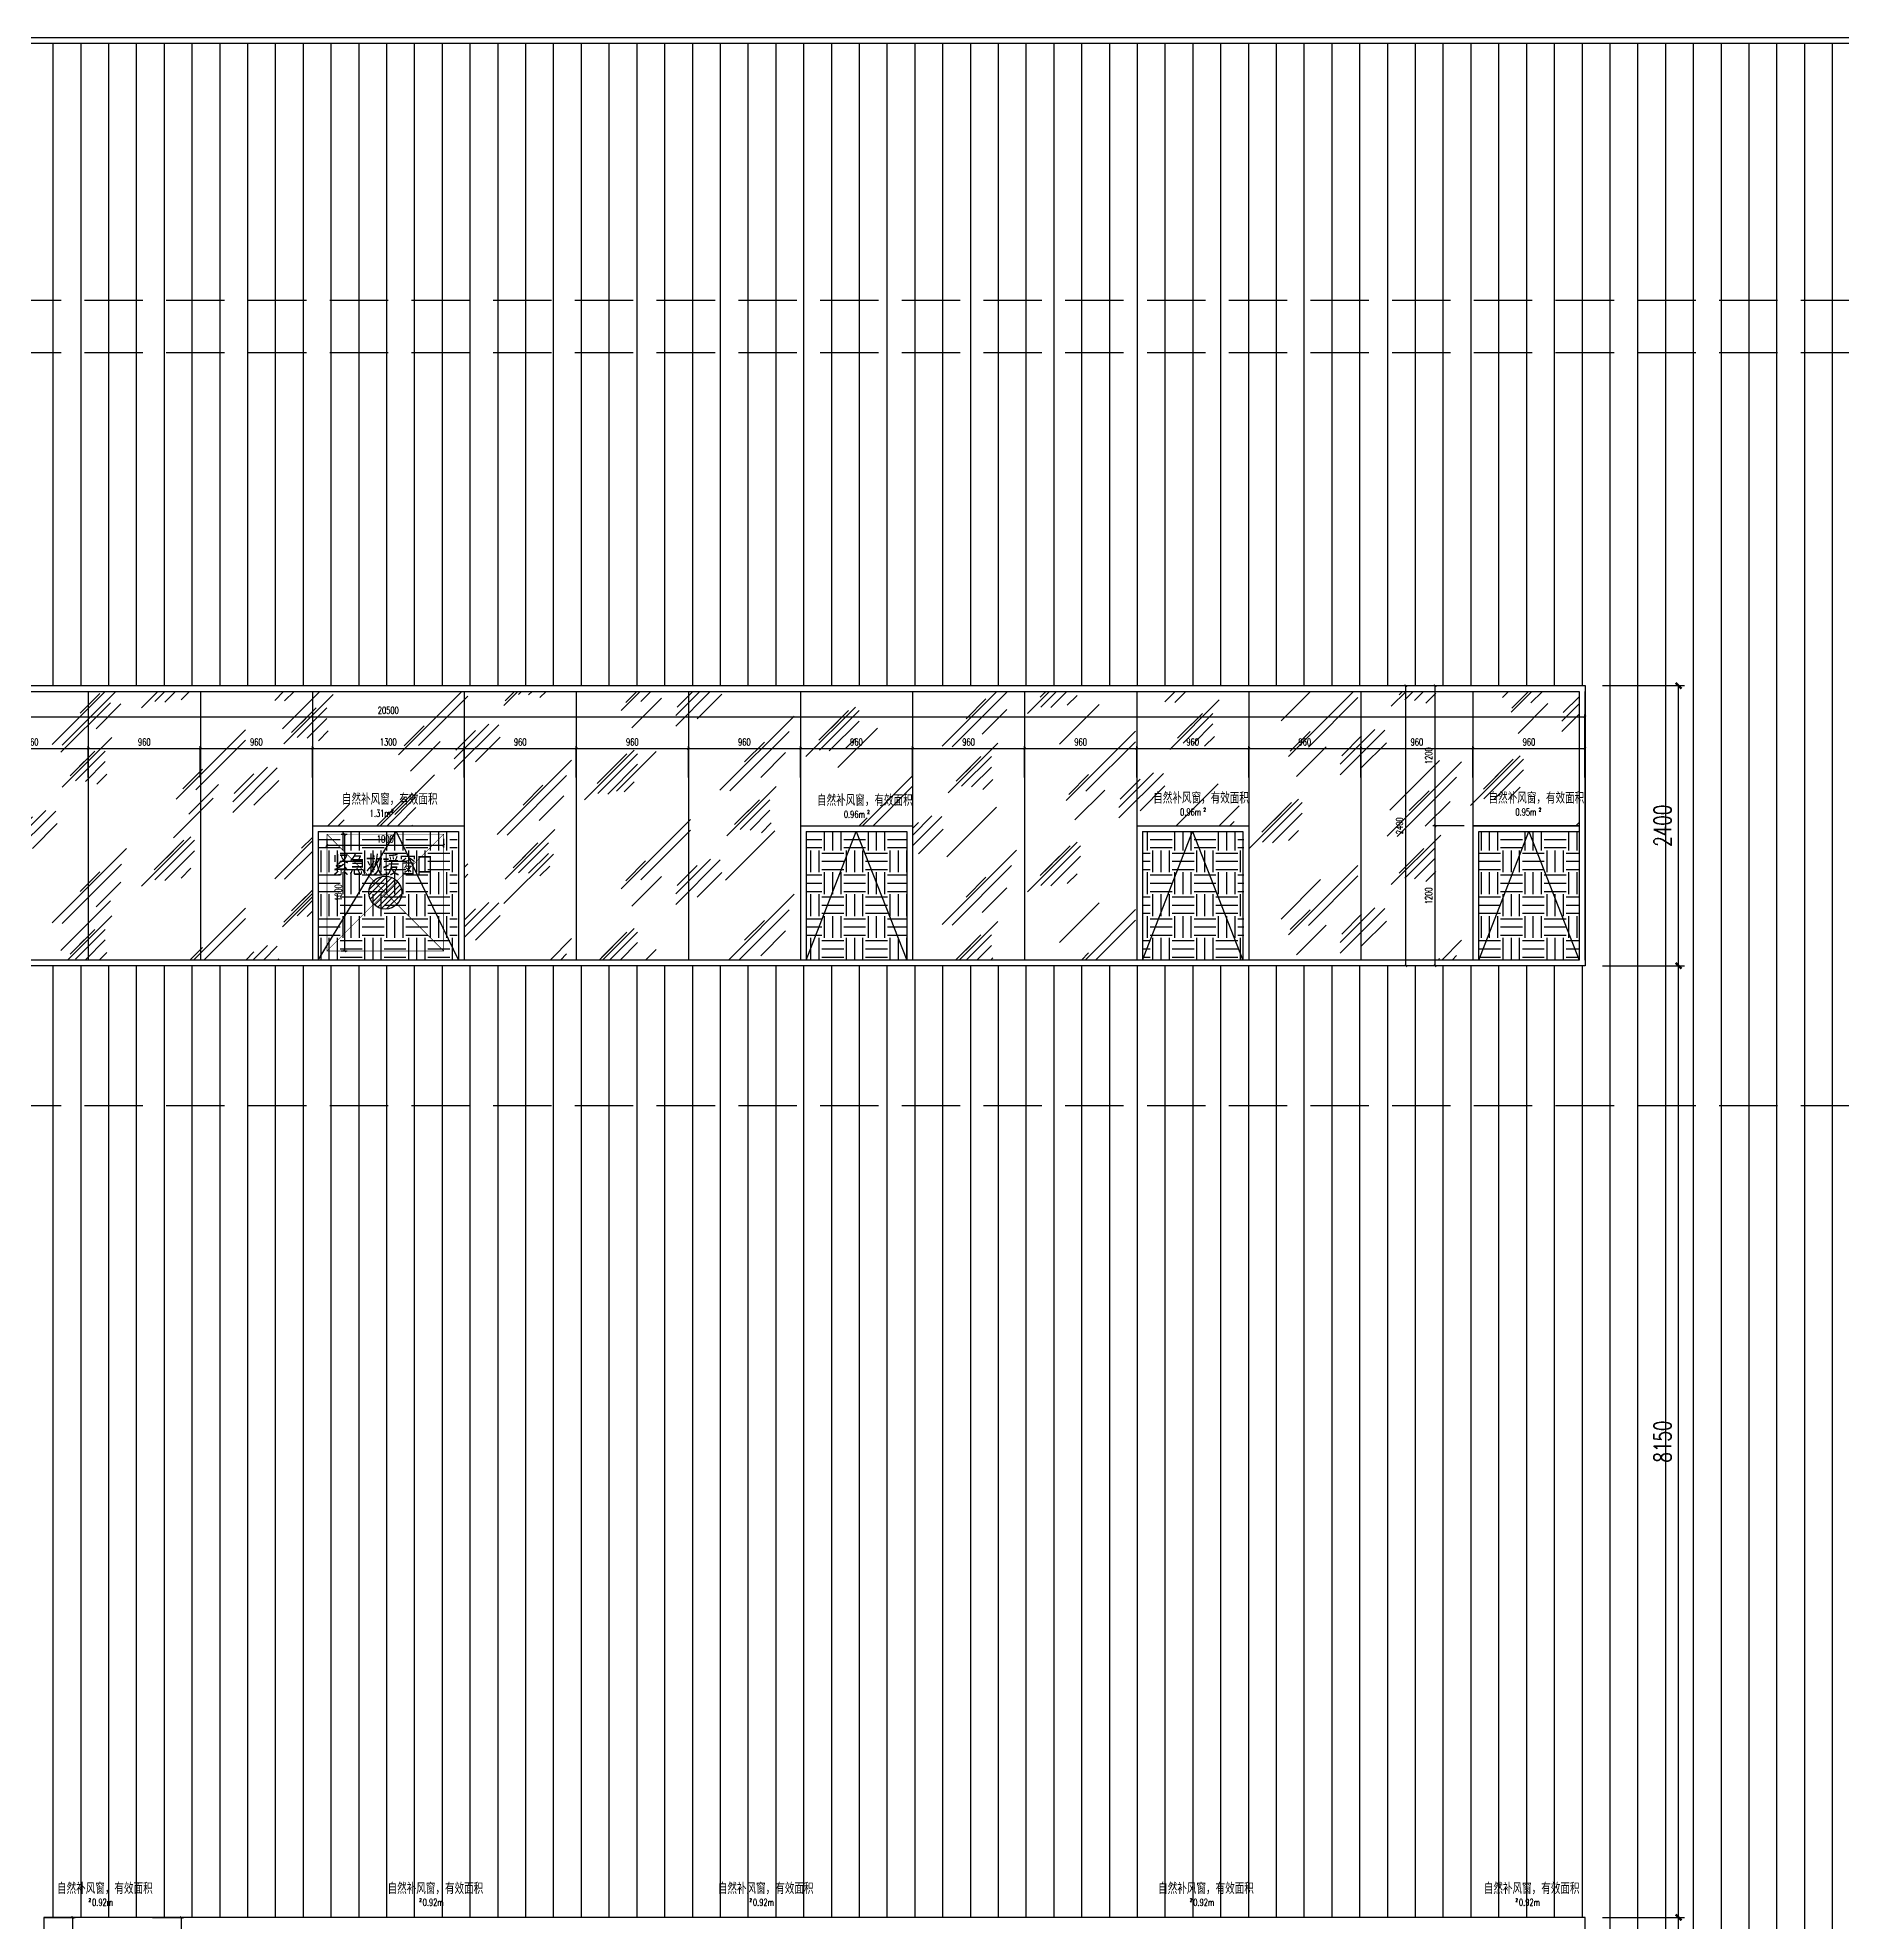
# Model space of a CAD drawing. Extents: x -2377130 to 293730, y -2 to 754590.
# Drawn here: x 10766 to 26223, y 519595 to 535737 of the extents above; entities that cross this region are included whole.
import ezdxf

# ---------------------------------------------------------------- set-up
doc = ezdxf.new("R2010")
doc.units = 0
doc.header["$LTSCALE"] = 1000
doc.header["$MEASUREMENT"] = 0
for name, pattern in [('__DASH', [0.35, 0.25, -0.1]), ('DASH', [0.35, 0.25, -0.1]), ('DOTE', [2.42, 2, -0.2, 0.02, -0.2])]:
    doc.linetypes.add(name, pattern=pattern)
doc.layers.get('Defpoints').update_dxf_attribs({"color": 210})
for name, color, linetype in [('A-AXIS-DOTE', 14, 'DOTE'), ('A-AXIS-DP', 126, 'Continuous'), ('A-HATCH-2', 251, 'Continuous'), ('A-LIN-V', 9, 'Continuous'), ('A-WINDOW', 140, 'Continuous'), ('A-云线', 50, 'Continuous'), ('A-门窗表显示尺寸', 160, 'Continuous'), ('SPACE', 7, 'Continuous'), ('SPACE_HATCH', 8, 'Continuous'), ('参考线', 8, 'Continuous')]:
    doc.layers.add(name, color=color, linetype=linetype)
doc.layers.add('A-WALL-HATCH', color=8, linetype='Continuous', lineweight=13)
doc.layers.add('A-加建区域', color=47, linetype='Continuous', plot=False)
doc.styles.add('_TCH_DIM_T3', font='SIMPLEX', dxfattribs={"width": 0.705882, "bigfont": 'GBCBIG'})
doc.styles.add('_TCH_SPACE', font='SIMPLEX', dxfattribs={"height": 5, "bigfont": 'GBCBIG'})
doc.styles.add('A-DIM_T3', font='SIMPLEX', dxfattribs={"width": 0.705882, "bigfont": 'GBCBIG'})
doc.styles.add('STYLE1', font='')
doc.styles.get('STYLE1').set_extended_font_data('SimSun')
doc.dimstyles.new('_TCH_ARCH&&20', dxfattribs={"dimtxt": 59.5, "dimasz": 20, "dimexe": 20, "dimexo": 20, "dimgap": 25.25, "dimtad": 1, "dimdec": 0, "dimzin": 0, "dimdsep": 46, "dimtxsty": '_TCH_DIM_T3', "dimblk": 'ARCHTICK', "dimcen": 0.09, "dimclrt": 7, "dimazin": 2, "dimtfac": 1, "dimtdec": 0, "dimtix": 1, "dimtmove": 2, "dimatfit": 3, "dimfxl": 0, "dimtolj": 1, "dimtzin": 0, "dimarcsym": 0})
doc.dimstyles.new('A-DIM&&20', dxfattribs={"dimtxt": 59.5, "dimasz": 20, "dimexe": 20, "dimexo": 20, "dimgap": 25.25, "dimtad": 1, "dimdec": 0, "dimzin": 0, "dimdsep": 46, "dimtxsty": 'A-DIM_T3', "dimblk": 'ARCHTICK', "dimcen": 0.09, "dimclrt": 7, "dimazin": 2, "dimtfac": 1, "dimtdec": 0, "dimtix": 1, "dimtmove": 2, "dimatfit": 3, "dimfxl": 0, "dimtolj": 1, "dimtzin": 0, "dimarcsym": 0})
pattern_1 = [(0, (-85080, 10550), (187.5, 187.5), [187.5, -187.5]), (0, (-85080, 10620.31), (187.5, 187.5), [187.5, -187.5]), (0, (-85080, 10690.63), (187.5, 187.5), [187.5, -187.5]), (90, (-85056.56, 10714.06), (-187.5, 187.5), [187.5, -187.5]), (90, (-84986.25, 10714.06), (-187.5, 187.5), [187.5, -187.5]), (90, (-84915.94, 10714.06), (-187.5, 187.5), [187.5, -187.5])]

# ---------------------------------------------------------------- blocks, each defined once
blk = doc.blocks.new('_ArchTick')
at = {"color": 0, "linetype": 'ByBlock', "const_width": 0.4}
blk.add_lwpolyline([(-0.5, -0.5), (0.5, 0.5)], dxfattribs=at)
blk = doc.blocks.new('*D1639')
at = {"layer": 'A-门窗表显示尺寸', "color": 0, "lineweight": -2}
for p, q in [((10819, 519637), (11087, 519637)), ((11067, 517237), (11067, 519637)), ((10819, 517237), (11087, 517237))]:
    blk.add_line(p, q, dxfattribs=at)
at = {"layer": 'Defpoints', "color": 0}
for p in [(10799, 519637), (11067, 519637), (10799, 517237)]:
    blk.add_point(p, dxfattribs=at)
at = {"layer": 'A-门窗表显示尺寸', "color": 0, "lineweight": -2, "xscale": 20, "yscale": 20, "zscale": 20}
for p, rotation in [((11067, 519637), 90), ((11067, 517237), 270)]:
    blk.add_blockref('_ArchTick', p, dxfattribs=dict(at, rotation=rotation))
at = {"layer": 'A-门窗表显示尺寸', "color": 7, "insert": (11012, 518437), "char_height": 59.5, "attachment_point": 5, "rotation": 90, "style": 'A-DIM_T3'}
blk.add_mtext('\\A1;2400', dxfattribs=at)
blk = doc.blocks.new('*D1628')
at = {"layer": 'A-门窗表显示尺寸', "color": 0, "lineweight": -2}
for p, q in [((11749, 519637), (12017, 519637)), ((11997, 518437), (11997, 519637)), ((11749, 518437), (12017, 518437))]:
    blk.add_line(p, q, dxfattribs=at)
at = {"layer": 'Defpoints', "color": 0}
for p in [(11729, 519637), (11997, 519637), (11729, 518437)]:
    blk.add_point(p, dxfattribs=at)
at = {"layer": 'A-门窗表显示尺寸', "color": 0, "lineweight": -2, "xscale": 20, "yscale": 20, "zscale": 20}
for p, rotation in [((11997, 519637), 90), ((11997, 518437), 270)]:
    blk.add_blockref('_ArchTick', p, dxfattribs=dict(at, rotation=rotation))
at = {"layer": 'A-门窗表显示尺寸', "color": 7, "insert": (11942, 519037), "char_height": 59.5, "attachment_point": 5, "rotation": 90, "style": 'A-DIM_T3'}
blk.add_mtext('\\A1;1200', dxfattribs=at)
blk = doc.blocks.new('*D388')
at = {"layer": 'A-加建区域', "color": 0, "lineweight": -2}
for p, q in [((-213333, 538419), (-213333, 538345)), ((-213333, 538365), (-212333, 538365)), ((-212333, 538419), (-212333, 538345))]:
    blk.add_line(p, q, dxfattribs=at)
at = {"layer": 'Defpoints', "color": 0}
for p in [(-213333, 538439), (-212333, 538439), (-212333, 538365)]:
    blk.add_point(p, dxfattribs=at)
at = {"layer": 'A-加建区域', "color": 0, "lineweight": -2, "xscale": 20, "yscale": 20, "zscale": 20, "rotation": 180}
blk.add_blockref('_ArchTick', (-213333, 538365), dxfattribs=at)
at = {"layer": 'A-加建区域', "color": 0, "lineweight": -2, "xscale": 20, "yscale": 20, "zscale": 20}
blk.add_blockref('_ArchTick', (-212333, 538365), dxfattribs=at)
at = {"layer": 'A-加建区域', "color": 7, "insert": (-212833, 538420), "char_height": 59.5, "attachment_point": 5, "style": '_TCH_DIM_T3'}
blk.add_mtext('\\A1;1000', dxfattribs=at)
blk = doc.blocks.new('*D389')
at = {"layer": 'A-加建区域', "color": 0, "lineweight": -2}
for p, q in [((-213211, 538460), (-213160, 538460)), ((-213180, 537460), (-213180, 538460)), ((-213211, 537460), (-213160, 537460))]:
    blk.add_line(p, q, dxfattribs=at)
at = {"layer": 'Defpoints', "color": 0}
for p in [(-213231, 538460), (-213180, 538460), (-213231, 537460)]:
    blk.add_point(p, dxfattribs=at)
at = {"layer": 'A-加建区域', "color": 0, "lineweight": -2, "xscale": 20, "yscale": 20, "zscale": 20}
for p, rotation in [((-213180, 538460), 90), ((-213180, 537460), 270)]:
    blk.add_blockref('_ArchTick', p, dxfattribs=dict(at, rotation=rotation))
at = {"layer": 'A-加建区域', "color": 7, "insert": (-213235, 537960), "char_height": 59.5, "attachment_point": 5, "rotation": 90, "style": '_TCH_DIM_T3'}
blk.add_mtext('\\A1;1000', dxfattribs=at)
blk = doc.blocks.new('*D1652')
at = {"layer": 'A-门窗表显示尺寸', "color": 0, "lineweight": -2}
for p, q in [((3519, 529673), (3519, 529940)), ((3519, 529920), (24019, 529920)), ((24019, 529673), (24019, 529940))]:
    blk.add_line(p, q, dxfattribs=at)
at = {"layer": 'Defpoints', "color": 0}
for p in [(24019, 529920), (3519, 529653), (24019, 529653)]:
    blk.add_point(p, dxfattribs=at)
at = {"layer": 'A-门窗表显示尺寸', "color": 0, "lineweight": -2, "xscale": 20, "yscale": 20, "zscale": 20, "rotation": 180}
blk.add_blockref('_ArchTick', (3519, 529920), dxfattribs=at)
at = {"layer": 'A-门窗表显示尺寸', "color": 0, "lineweight": -2, "xscale": 20, "yscale": 20, "zscale": 20}
blk.add_blockref('_ArchTick', (24019, 529920), dxfattribs=at)
at = {"layer": 'A-门窗表显示尺寸', "color": 7, "insert": (13769, 529975), "char_height": 59.5, "attachment_point": 5, "style": 'A-DIM_T3'}
blk.add_mtext('\\A1;20500', dxfattribs=at)
blk = doc.blocks.new('*D1653')
at = {"layer": 'A-门窗表显示尺寸', "color": 0, "lineweight": -2}
for p, q in [((22733, 530187), (22465, 530187)), ((22485, 527787), (22485, 530187)), ((22733, 527787), (22465, 527787))]:
    blk.add_line(p, q, dxfattribs=at)
at = {"layer": 'Defpoints', "color": 0}
for p in [(22485, 530187), (22753, 530187), (22753, 527787)]:
    blk.add_point(p, dxfattribs=at)
at = {"layer": 'A-门窗表显示尺寸', "color": 0, "lineweight": -2, "xscale": 20, "yscale": 20, "zscale": 20}
for p, rotation in [((22485, 530187), 90), ((22485, 527787), 270)]:
    blk.add_blockref('_ArchTick', p, dxfattribs=dict(at, rotation=rotation))
at = {"layer": 'A-门窗表显示尺寸', "color": 7, "insert": (22430, 528987), "char_height": 59.5, "attachment_point": 5, "rotation": 90, "style": 'A-DIM_T3'}
blk.add_mtext('\\A1;2400', dxfattribs=at)
blk = doc.blocks.new('*D1654')
at = {"layer": 'A-门窗表显示尺寸', "color": 0, "lineweight": -2}
for p, q in [((23059, 529400), (23059, 529670)), ((23059, 529650), (24019, 529650)), ((24019, 529400), (24019, 529670))]:
    blk.add_line(p, q, dxfattribs=at)
at = {"layer": 'Defpoints', "color": 0}
for p in [(24019, 529650), (23059, 529380), (24019, 529380)]:
    blk.add_point(p, dxfattribs=at)
at = {"layer": 'A-门窗表显示尺寸', "color": 0, "lineweight": -2, "xscale": 20, "yscale": 20, "zscale": 20, "rotation": 180}
blk.add_blockref('_ArchTick', (23059, 529650), dxfattribs=at)
at = {"layer": 'A-门窗表显示尺寸', "color": 0, "lineweight": -2, "xscale": 20, "yscale": 20, "zscale": 20}
blk.add_blockref('_ArchTick', (24019, 529650), dxfattribs=at)
at = {"layer": 'A-门窗表显示尺寸', "color": 7, "insert": (23539, 529705), "char_height": 59.5, "attachment_point": 5, "style": 'A-DIM_T3'}
blk.add_mtext('\\A1;960', dxfattribs=at)
blk = doc.blocks.new('*D1655')
at = {"layer": 'A-门窗表显示尺寸', "color": 0, "lineweight": -2}
for p, q in [((22099, 529400), (22099, 529670)), ((22099, 529650), (23059, 529650)), ((23059, 529400), (23059, 529670))]:
    blk.add_line(p, q, dxfattribs=at)
at = {"layer": 'Defpoints', "color": 0}
for p in [(23059, 529650), (22099, 529380), (23059, 529380)]:
    blk.add_point(p, dxfattribs=at)
at = {"layer": 'A-门窗表显示尺寸', "color": 0, "lineweight": -2, "xscale": 20, "yscale": 20, "zscale": 20, "rotation": 180}
blk.add_blockref('_ArchTick', (22099, 529650), dxfattribs=at)
at = {"layer": 'A-门窗表显示尺寸', "color": 0, "lineweight": -2, "xscale": 20, "yscale": 20, "zscale": 20}
blk.add_blockref('_ArchTick', (23059, 529650), dxfattribs=at)
at = {"layer": 'A-门窗表显示尺寸', "color": 7, "insert": (22579, 529705), "char_height": 59.5, "attachment_point": 5, "style": 'A-DIM_T3'}
blk.add_mtext('\\A1;960', dxfattribs=at)
blk = doc.blocks.new('*D1668')
at = {"layer": 'A-门窗表显示尺寸', "color": 0, "lineweight": -2}
for p, q in [((21139, 529400), (21139, 529670)), ((21139, 529650), (22099, 529650)), ((22099, 529400), (22099, 529670))]:
    blk.add_line(p, q, dxfattribs=at)
at = {"layer": 'Defpoints', "color": 0}
for p in [(22099, 529650), (21139, 529380), (22099, 529380)]:
    blk.add_point(p, dxfattribs=at)
at = {"layer": 'A-门窗表显示尺寸', "color": 0, "lineweight": -2, "xscale": 20, "yscale": 20, "zscale": 20, "rotation": 180}
blk.add_blockref('_ArchTick', (21139, 529650), dxfattribs=at)
at = {"layer": 'A-门窗表显示尺寸', "color": 0, "lineweight": -2, "xscale": 20, "yscale": 20, "zscale": 20}
blk.add_blockref('_ArchTick', (22099, 529650), dxfattribs=at)
at = {"layer": 'A-门窗表显示尺寸', "color": 7, "insert": (21619, 529705), "char_height": 59.5, "attachment_point": 5, "style": 'A-DIM_T3'}
blk.add_mtext('\\A1;960', dxfattribs=at)
blk = doc.blocks.new('*D1669')
at = {"layer": 'A-门窗表显示尺寸', "color": 0, "lineweight": -2}
for p, q in [((20179, 529400), (20179, 529670)), ((20179, 529650), (21139, 529650)), ((21139, 529400), (21139, 529670))]:
    blk.add_line(p, q, dxfattribs=at)
at = {"layer": 'Defpoints', "color": 0}
for p in [(21139, 529650), (20179, 529380), (21139, 529380)]:
    blk.add_point(p, dxfattribs=at)
at = {"layer": 'A-门窗表显示尺寸', "color": 0, "lineweight": -2, "xscale": 20, "yscale": 20, "zscale": 20, "rotation": 180}
blk.add_blockref('_ArchTick', (20179, 529650), dxfattribs=at)
at = {"layer": 'A-门窗表显示尺寸', "color": 0, "lineweight": -2, "xscale": 20, "yscale": 20, "zscale": 20}
blk.add_blockref('_ArchTick', (21139, 529650), dxfattribs=at)
at = {"layer": 'A-门窗表显示尺寸', "color": 7, "insert": (20659, 529705), "char_height": 59.5, "attachment_point": 5, "style": 'A-DIM_T3'}
blk.add_mtext('\\A1;960', dxfattribs=at)
blk = doc.blocks.new('*D1670')
at = {"layer": 'A-门窗表显示尺寸', "color": 0, "lineweight": -2}
for p, q in [((19219, 529400), (19219, 529670)), ((19219, 529650), (20179, 529650)), ((20179, 529400), (20179, 529670))]:
    blk.add_line(p, q, dxfattribs=at)
at = {"layer": 'Defpoints', "color": 0}
for p in [(20179, 529650), (19219, 529380), (20179, 529380)]:
    blk.add_point(p, dxfattribs=at)
at = {"layer": 'A-门窗表显示尺寸', "color": 0, "lineweight": -2, "xscale": 20, "yscale": 20, "zscale": 20, "rotation": 180}
blk.add_blockref('_ArchTick', (19219, 529650), dxfattribs=at)
at = {"layer": 'A-门窗表显示尺寸', "color": 0, "lineweight": -2, "xscale": 20, "yscale": 20, "zscale": 20}
blk.add_blockref('_ArchTick', (20179, 529650), dxfattribs=at)
at = {"layer": 'A-门窗表显示尺寸', "color": 7, "insert": (19699, 529705), "char_height": 59.5, "attachment_point": 5, "style": 'A-DIM_T3'}
blk.add_mtext('\\A1;960', dxfattribs=at)
blk = doc.blocks.new('*D1671')
at = {"layer": 'A-门窗表显示尺寸', "color": 0, "lineweight": -2}
for p, q in [((18259, 529400), (18259, 529670)), ((18259, 529650), (19219, 529650)), ((19219, 529400), (19219, 529670))]:
    blk.add_line(p, q, dxfattribs=at)
at = {"layer": 'Defpoints', "color": 0}
for p in [(19219, 529650), (18259, 529380), (19219, 529380)]:
    blk.add_point(p, dxfattribs=at)
at = {"layer": 'A-门窗表显示尺寸', "color": 0, "lineweight": -2, "xscale": 20, "yscale": 20, "zscale": 20, "rotation": 180}
blk.add_blockref('_ArchTick', (18259, 529650), dxfattribs=at)
at = {"layer": 'A-门窗表显示尺寸', "color": 0, "lineweight": -2, "xscale": 20, "yscale": 20, "zscale": 20}
blk.add_blockref('_ArchTick', (19219, 529650), dxfattribs=at)
at = {"layer": 'A-门窗表显示尺寸', "color": 7, "insert": (18739, 529705), "char_height": 59.5, "attachment_point": 5, "style": 'A-DIM_T3'}
blk.add_mtext('\\A1;960', dxfattribs=at)
blk = doc.blocks.new('*D1672')
at = {"layer": 'A-门窗表显示尺寸', "color": 0, "lineweight": -2}
for p, q in [((17299, 529400), (17299, 529670)), ((17299, 529650), (18259, 529650)), ((18259, 529400), (18259, 529670))]:
    blk.add_line(p, q, dxfattribs=at)
at = {"layer": 'Defpoints', "color": 0}
for p in [(18259, 529650), (17299, 529380), (18259, 529380)]:
    blk.add_point(p, dxfattribs=at)
at = {"layer": 'A-门窗表显示尺寸', "color": 0, "lineweight": -2, "xscale": 20, "yscale": 20, "zscale": 20, "rotation": 180}
blk.add_blockref('_ArchTick', (17299, 529650), dxfattribs=at)
at = {"layer": 'A-门窗表显示尺寸', "color": 0, "lineweight": -2, "xscale": 20, "yscale": 20, "zscale": 20}
blk.add_blockref('_ArchTick', (18259, 529650), dxfattribs=at)
at = {"layer": 'A-门窗表显示尺寸', "color": 7, "insert": (17779, 529705), "char_height": 59.5, "attachment_point": 5, "style": 'A-DIM_T3'}
blk.add_mtext('\\A1;960', dxfattribs=at)
blk = doc.blocks.new('*D1673')
at = {"layer": 'A-门窗表显示尺寸', "color": 0, "lineweight": -2}
for p, q in [((16339, 529400), (16339, 529670)), ((16339, 529650), (17299, 529650)), ((17299, 529400), (17299, 529670))]:
    blk.add_line(p, q, dxfattribs=at)
at = {"layer": 'Defpoints', "color": 0}
for p in [(17299, 529650), (16339, 529380), (17299, 529380)]:
    blk.add_point(p, dxfattribs=at)
at = {"layer": 'A-门窗表显示尺寸', "color": 0, "lineweight": -2, "xscale": 20, "yscale": 20, "zscale": 20, "rotation": 180}
blk.add_blockref('_ArchTick', (16339, 529650), dxfattribs=at)
at = {"layer": 'A-门窗表显示尺寸', "color": 0, "lineweight": -2, "xscale": 20, "yscale": 20, "zscale": 20}
blk.add_blockref('_ArchTick', (17299, 529650), dxfattribs=at)
at = {"layer": 'A-门窗表显示尺寸', "color": 7, "insert": (16819, 529705), "char_height": 59.5, "attachment_point": 5, "style": 'A-DIM_T3'}
blk.add_mtext('\\A1;960', dxfattribs=at)
blk = doc.blocks.new('*D1674')
at = {"layer": 'A-门窗表显示尺寸', "color": 0, "lineweight": -2}
for p, q in [((15379, 529400), (15379, 529670)), ((15379, 529650), (16339, 529650)), ((16339, 529400), (16339, 529670))]:
    blk.add_line(p, q, dxfattribs=at)
at = {"layer": 'Defpoints', "color": 0}
for p in [(16339, 529650), (15379, 529380), (16339, 529380)]:
    blk.add_point(p, dxfattribs=at)
at = {"layer": 'A-门窗表显示尺寸', "color": 0, "lineweight": -2, "xscale": 20, "yscale": 20, "zscale": 20, "rotation": 180}
blk.add_blockref('_ArchTick', (15379, 529650), dxfattribs=at)
at = {"layer": 'A-门窗表显示尺寸', "color": 0, "lineweight": -2, "xscale": 20, "yscale": 20, "zscale": 20}
blk.add_blockref('_ArchTick', (16339, 529650), dxfattribs=at)
at = {"layer": 'A-门窗表显示尺寸', "color": 7, "insert": (15859, 529705), "char_height": 59.5, "attachment_point": 5, "style": 'A-DIM_T3'}
blk.add_mtext('\\A1;960', dxfattribs=at)
blk = doc.blocks.new('*D1675')
at = {"layer": 'A-门窗表显示尺寸', "color": 0, "lineweight": -2}
for p, q in [((14419, 529400), (14419, 529670)), ((14419, 529650), (15379, 529650)), ((15379, 529400), (15379, 529670))]:
    blk.add_line(p, q, dxfattribs=at)
at = {"layer": 'Defpoints', "color": 0}
for p in [(15379, 529650), (14419, 529380), (15379, 529380)]:
    blk.add_point(p, dxfattribs=at)
at = {"layer": 'A-门窗表显示尺寸', "color": 0, "lineweight": -2, "xscale": 20, "yscale": 20, "zscale": 20, "rotation": 180}
blk.add_blockref('_ArchTick', (14419, 529650), dxfattribs=at)
at = {"layer": 'A-门窗表显示尺寸', "color": 0, "lineweight": -2, "xscale": 20, "yscale": 20, "zscale": 20}
blk.add_blockref('_ArchTick', (15379, 529650), dxfattribs=at)
at = {"layer": 'A-门窗表显示尺寸', "color": 7, "insert": (14899, 529705), "char_height": 59.5, "attachment_point": 5, "style": 'A-DIM_T3'}
blk.add_mtext('\\A1;960', dxfattribs=at)
blk = doc.blocks.new('*D1676')
at = {"layer": 'A-门窗表显示尺寸', "color": 0, "lineweight": -2}
for p, q in [((13119, 529400), (13119, 529670)), ((13119, 529650), (14419, 529650)), ((14419, 529400), (14419, 529670))]:
    blk.add_line(p, q, dxfattribs=at)
at = {"layer": 'Defpoints', "color": 0}
for p in [(14419, 529650), (13119, 529380), (14419, 529380)]:
    blk.add_point(p, dxfattribs=at)
at = {"layer": 'A-门窗表显示尺寸', "color": 0, "lineweight": -2, "xscale": 20, "yscale": 20, "zscale": 20, "rotation": 180}
blk.add_blockref('_ArchTick', (13119, 529650), dxfattribs=at)
at = {"layer": 'A-门窗表显示尺寸', "color": 0, "lineweight": -2, "xscale": 20, "yscale": 20, "zscale": 20}
blk.add_blockref('_ArchTick', (14419, 529650), dxfattribs=at)
at = {"layer": 'A-门窗表显示尺寸', "color": 7, "insert": (13769, 529705), "char_height": 59.5, "attachment_point": 5, "style": 'A-DIM_T3'}
blk.add_mtext('\\A1;1300', dxfattribs=at)
blk = doc.blocks.new('*D1659')
at = {"layer": 'A-门窗表显示尺寸', "color": 0, "lineweight": -2}
for p, q in [((12159, 529400), (12159, 529670)), ((12159, 529650), (13119, 529650)), ((13119, 529400), (13119, 529670))]:
    blk.add_line(p, q, dxfattribs=at)
at = {"layer": 'Defpoints', "color": 0}
for p in [(13119, 529650), (12159, 529380), (13119, 529380)]:
    blk.add_point(p, dxfattribs=at)
at = {"layer": 'A-门窗表显示尺寸', "color": 0, "lineweight": -2, "xscale": 20, "yscale": 20, "zscale": 20, "rotation": 180}
blk.add_blockref('_ArchTick', (12159, 529650), dxfattribs=at)
at = {"layer": 'A-门窗表显示尺寸', "color": 0, "lineweight": -2, "xscale": 20, "yscale": 20, "zscale": 20}
blk.add_blockref('_ArchTick', (13119, 529650), dxfattribs=at)
at = {"layer": 'A-门窗表显示尺寸', "color": 7, "insert": (12639, 529705), "char_height": 59.5, "attachment_point": 5, "style": 'A-DIM_T3'}
blk.add_mtext('\\A1;960', dxfattribs=at)
blk = doc.blocks.new('*D1660')
at = {"layer": 'A-门窗表显示尺寸', "color": 0, "lineweight": -2}
for p, q in [((11199, 529400), (11199, 529670)), ((11199, 529650), (12159, 529650)), ((12159, 529400), (12159, 529670))]:
    blk.add_line(p, q, dxfattribs=at)
at = {"layer": 'Defpoints', "color": 0}
for p in [(12159, 529650), (11199, 529380), (12159, 529380)]:
    blk.add_point(p, dxfattribs=at)
at = {"layer": 'A-门窗表显示尺寸', "color": 0, "lineweight": -2, "xscale": 20, "yscale": 20, "zscale": 20, "rotation": 180}
blk.add_blockref('_ArchTick', (11199, 529650), dxfattribs=at)
at = {"layer": 'A-门窗表显示尺寸', "color": 0, "lineweight": -2, "xscale": 20, "yscale": 20, "zscale": 20}
blk.add_blockref('_ArchTick', (12159, 529650), dxfattribs=at)
at = {"layer": 'A-门窗表显示尺寸', "color": 7, "insert": (11679, 529705), "char_height": 59.5, "attachment_point": 5, "style": 'A-DIM_T3'}
blk.add_mtext('\\A1;960', dxfattribs=at)
blk = doc.blocks.new('*D1661')
at = {"layer": 'A-门窗表显示尺寸', "color": 0, "lineweight": -2}
for p, q in [((10239, 529400), (10239, 529670)), ((10239, 529650), (11199, 529650)), ((11199, 529400), (11199, 529670))]:
    blk.add_line(p, q, dxfattribs=at)
at = {"layer": 'Defpoints', "color": 0}
for p in [(11199, 529650), (10239, 529380), (11199, 529380)]:
    blk.add_point(p, dxfattribs=at)
at = {"layer": 'A-门窗表显示尺寸', "color": 0, "lineweight": -2, "xscale": 20, "yscale": 20, "zscale": 20, "rotation": 180}
blk.add_blockref('_ArchTick', (10239, 529650), dxfattribs=at)
at = {"layer": 'A-门窗表显示尺寸', "color": 0, "lineweight": -2, "xscale": 20, "yscale": 20, "zscale": 20}
blk.add_blockref('_ArchTick', (11199, 529650), dxfattribs=at)
at = {"layer": 'A-门窗表显示尺寸', "color": 7, "insert": (10719, 529705), "char_height": 59.5, "attachment_point": 5, "style": 'A-DIM_T3'}
blk.add_mtext('\\A1;960', dxfattribs=at)
blk = doc.blocks.new('*D1657')
at = {"layer": 'A-门窗表显示尺寸', "color": 0, "lineweight": -2}
for p, q in [((22983, 528987), (22715, 528987)), ((22735, 527787), (22735, 528987)), ((22983, 527787), (22715, 527787))]:
    blk.add_line(p, q, dxfattribs=at)
at = {"layer": 'Defpoints', "color": 0}
for p in [(22735, 528987), (23003, 528987), (23003, 527787)]:
    blk.add_point(p, dxfattribs=at)
at = {"layer": 'A-门窗表显示尺寸', "color": 0, "lineweight": -2, "xscale": 20, "yscale": 20, "zscale": 20}
for p, rotation in [((22735, 528987), 90), ((22735, 527787), 270)]:
    blk.add_blockref('_ArchTick', p, dxfattribs=dict(at, rotation=rotation))
at = {"layer": 'A-门窗表显示尺寸', "color": 7, "insert": (22680, 528387), "char_height": 59.5, "attachment_point": 5, "rotation": 90, "style": 'A-DIM_T3'}
blk.add_mtext('\\A1;1200', dxfattribs=at)
blk = doc.blocks.new('*D1658')
at = {"layer": 'A-门窗表显示尺寸', "color": 0, "lineweight": -2}
for p, q in [((22983, 530187), (22715, 530187)), ((22735, 528987), (22735, 530187)), ((22983, 528987), (22715, 528987))]:
    blk.add_line(p, q, dxfattribs=at)
at = {"layer": 'Defpoints', "color": 0}
for p in [(22735, 530187), (23003, 530187), (23003, 528987)]:
    blk.add_point(p, dxfattribs=at)
at = {"layer": 'A-门窗表显示尺寸', "color": 0, "lineweight": -2, "xscale": 20, "yscale": 20, "zscale": 20}
for p, rotation in [((22735, 530187), 90), ((22735, 528987), 270)]:
    blk.add_blockref('_ArchTick', p, dxfattribs=dict(at, rotation=rotation))
at = {"layer": 'A-门窗表显示尺寸', "color": 7, "insert": (22680, 529587), "char_height": 59.5, "attachment_point": 5, "rotation": 90, "style": 'A-DIM_T3'}
blk.add_mtext('\\A1;1200', dxfattribs=at)
blk = doc.blocks.new('w432432')
at = {"layer": 'A-加建区域'}
h = blk.add_hatch(dxfattribs=at)
h.set_pattern_fill('ANSI31', color=256, scale=20)
h.set_pattern_definition([(45, (-1625650.35, -1064386.833), (-22.4506403, 22.4506403), [])])
edge = h.paths.add_edge_path()
edge.add_arc((-212832.6, 537960), 140.7, 0, 360)
at = {"layer": 'A-加建区域', "linetype": 'DASH', "const_width": 5}
blk.add_lwpolyline([(-213332.6, 538460), (-212332.6, 538460), (-212332.6, 537460), (-213332.6, 537460)], close=True, dxfattribs=at)
for points in [[(-213332.6, 538460), (-212332.6, 537460)], [(-212332.6, 538460), (-213332.6, 537460)]]:
    blk.add_lwpolyline(points, dxfattribs=at)
at = {"layer": 'A-加建区域', "ltscale": 0.5}
blk.add_circle((-212832.6, 537960), 140.7, dxfattribs=at)
at = {"layer": 'A-加建区域', "linetype": 'Continuous', "style": 'STYLE1', "width": 0.7}
blk.add_text('紧急救援窗口', height=150, dxfattribs=at).set_placement((-213284.3, 538123))
at = {"layer": 'A-加建区域'}
for p1, p2, distance, picture, middle in [((-213332.6, 538438.7), (-212332.6, 538438.7), -73.3, '*D388', (-212832.6, 538420.4)), ((-213231.4, 537460), (-213231.4, 538460), -51.4, '*D389', (-213235, 537960))]:
    dim = blk.add_aligned_dim(p1=p1, p2=p2, distance=distance, dimstyle='_TCH_ARCH&&20', dxfattribs=at)
    dim.commit()
    dim.dimension.update_dxf_attribs({"geometry": picture, "text_midpoint": middle})

msp = doc.modelspace()

# ---------------------------------------------------------------- linework, layer by layer
at = {"layer": 'A-AXIS-DOTE', "color": 8, "linetype": '__DASH', "ltscale": 2}
for p, q in [((176167.5, 535737.5), (-23524.5, 535737.5)), ((176167.5, 533487.5), (-23524.5, 533487.5)), ((176167.5, 533037.5), (-23524.5, 533037.5))]:
    msp.add_line(p, q, dxfattribs=at)
at = {"layer": 'A-AXIS-DP', "color": 8}
for p, q in [((24170, 530187.5), (24870.7, 530187.5)), ((24820.7, 527787.5), (24820.7, 530187.5)), ((24170, 527787.5), (24870.7, 527787.5)), ((24170, 527787.5), (24870.7, 527787.5)), ((24820.7, 519637.5), (24820.7, 527787.5)), ((24170, 519637.5), (24870.7, 519637.5)), ((24170, 519637.5), (24870.7, 519637.5)), ((24820.7, 517237.5), (24820.7, 519637.5))]:
    msp.add_line(p, q, dxfattribs=at)
at = {"layer": 'A-HATCH-2', "color": 8, "linetype": 'Continuous'}
for p, q in [((10899.3, 519637.5), (10899.3, 535687.5)), ((11137.4, 519637.5), (11137.4, 535687.5)), ((11375.5, 519637.5), (11375.5, 535687.5)), ((11613.7, 519637.5), (11613.7, 535687.5)), ((11851.8, 519637.5), (11851.8, 535687.5)), ((12089.9, 519637.5), (12089.9, 535687.5)), ((12328, 519637.5), (12328, 535687.5)), ((12566.2, 519637.5), (12566.2, 535687.5)), ((12804.3, 519637.5), (12804.3, 535687.5)), ((13042.4, 519637.5), (13042.4, 535687.5)), ((13280.5, 519637.5), (13280.5, 535687.5)), ((13518.7, 519637.5), (13518.7, 535687.5)), ((13756.8, 519637.5), (13756.8, 535687.5)), ((13994.9, 519637.5), (13994.9, 535687.5)), ((14233, 519637.5), (14233, 535687.5)), ((14471.2, 519637.5), (14471.2, 535687.5)), ((14709.3, 519637.5), (14709.3, 535687.5)), ((14947.4, 519637.5), (14947.4, 535687.5)), ((15185.5, 519637.5), (15185.5, 535687.5)), ((15423.7, 519637.5), (15423.7, 535687.5)), ((15661.8, 519637.5), (15661.8, 535687.5)), ((15899.9, 519637.5), (15899.9, 535687.5)), ((16138, 519637.5), (16138, 535687.5)), ((16376.2, 519637.5), (16376.2, 535687.5)), ((16614.3, 519637.5), (16614.3, 535687.5)), ((16852.4, 519637.5), (16852.4, 535687.5)), ((17090.5, 519637.5), (17090.5, 535687.5)), ((17328.7, 519637.5), (17328.7, 535687.5)), ((17566.8, 519637.5), (17566.8, 535687.5)), ((17804.9, 519637.5), (17804.9, 535687.5)), ((18043, 519637.5), (18043, 535687.5)), ((18281.2, 519637.5), (18281.2, 535687.5)), ((18519.3, 519637.5), (18519.3, 535687.5)), ((18757.4, 519637.5), (18757.4, 535687.5)), ((18995.5, 519637.5), (18995.5, 535687.5)), ((19233.7, 519637.5), (19233.7, 535687.5)), ((19471.8, 519637.5), (19471.8, 535687.5)), ((19709.9, 519637.5), (19709.9, 535687.5)), ((19948, 519637.5), (19948, 535687.5)), ((20186.2, 519637.5), (20186.2, 535687.5)), ((20424.3, 519637.5), (20424.3, 535687.5)), ((20662.4, 519637.5), (20662.4, 535687.5)), ((20900.5, 519637.5), (20900.5, 535687.5)), ((21138.7, 519637.5), (21138.7, 535687.5)), ((21376.8, 519637.5), (21376.8, 535687.5)), ((21614.9, 519637.5), (21614.9, 535687.5)), ((21853, 519637.5), (21853, 535687.5)), ((22091.2, 519637.5), (22091.2, 535687.5)), ((22329.3, 519637.5), (22329.3, 535687.5)), ((22567.4, 519637.5), (22567.4, 535687.5)), ((22805.5, 519637.5), (22805.5, 535687.5)), ((23043.7, 519637.5), (23043.7, 535687.5)), ((23281.8, 519637.5), (23281.8, 535687.5)), ((23519.9, 519637.5), (23519.9, 535687.5)), ((23758, 519637.5), (23758, 535687.5)), ((23996.2, 519637.5), (23996.2, 535687.5)), ((24234.3, 517237.5), (24234.3, 535687.5)), ((24472.4, 517237.5), (24472.4, 535687.5)), ((24710.5, 517237.5), (24710.5, 535687.5)), ((24948.7, 517237.5), (24948.7, 535687.5)), ((25186.8, 517237.5), (25186.8, 535687.5)), ((25424.9, 517237.5), (25424.9, 535687.5)), ((25663, 517237.5), (25663, 535687.5)), ((25901.2, 517237.5), (25901.2, 535687.5)), ((26139.3, 517237.5), (26139.3, 535687.5))]:
    msp.add_line(p, q, dxfattribs=at)
at = {"layer": 'A-LIN-V', "color": 8}
for p, q in [((168419.3, 535737.5), (-17180.7, 535737.5)), ((168419.3, 535687.5), (-17180.7, 535687.5))]:
    msp.add_line(p, q, dxfattribs=at)
at = {"layer": 'A-WINDOW', "color": 8}
msp.add_lwpolyline([(10819.3, 517237.5), (24019.3, 517237.5), (24019.3, 519637.5), (10819.3, 519637.5)], close=True, dxfattribs=at)
at = {"layer": 'A-加建区域', "color": 8, "linetype": '__DASH', "ltscale": 2}
msp.add_line((176167.5, 526587.5), (-23524.5, 526587.5), dxfattribs=at)

# ---------------------------------------------------------------- block references
at = {"layer": 'A-AXIS-DP', "color": 8, "xscale": 50, "yscale": 50, "zscale": 50}
for p, rotation in [((24820.7, 530187.5), 90), ((24820.7, 527787.5), 90), ((24820.7, 527787.5), 270), ((24820.7, 519637.5), 90), ((24820.7, 519637.5), 270)]:
    msp.add_blockref('_ArchTick', p, dxfattribs=dict(at, rotation=rotation))

# ---------------------------------------------------------------- texts
at = {"layer": 'A-AXIS-DP', "color": 8, "char_height": 148.75, "attachment_point": 5, "rotation": 90, "style": '_TCH_DIM_T3'}
for s, insert in [('\\A1;2400', (24683.2, 528987.5)), ('\\A1;8150', (24683.2, 523712.5))]:
    msp.add_mtext(s, dxfattribs=dict(at, insert=insert))
at = {"layer": 'SPACE', "color": 8, "style": '_TCH_SPACE'}
for p in [(10931.3, 519837.5), (13762.7, 519837.5), (16591.3, 519837.5), (20362.7, 519837.5), (23152.1, 519837.5)]:
    msp.add_text('自然补风窗，有效面积', height=96.45, dxfattribs=at).set_placement(p)
at = {"layer": 'SPACE', "color": 8, "style": '_TCH_SPACE', "width": 0.705882}
for s, height, p in [('2', 29.8, (11201.9, 519770.1)), ('0.92m', 59.5, (11231.9, 519735.1)), ('2', 29.8, (14033.4, 519770.1)), ('0.92m', 59.5, (14063.4, 519735.1)), ('2', 29.8, (16861.9, 519770.1)), ('0.92m', 59.5, (16891.9, 519735.1)), ('2', 29.8, (20633.4, 519770.1)), ('0.92m', 59.5, (20663.4, 519735.1)), ('2', 29.8, (23422.7, 519770.1)), ('0.92m', 59.5, (23452.7, 519735.1))]:
    msp.add_text(s, height=height, dxfattribs=at).set_placement(p)

# ---------------------------------------------------------------- dimensions: what is measured, and where the dimension line sits
at = {"layer": 'A-门窗表显示尺寸', "color": 8}
for p1, p2, picture, middle in [((10799.3, 517237.5), (10799.3, 519637.5), '*D1639', (11011.8, 518437.5)), ((11729.3, 518437.5), (11729.3, 519637.5), '*D1628', (11941.8, 519037.5))]:
    dim = msp.add_aligned_dim(p1=p1, p2=p2, distance=-267.5, dimstyle='A-DIM&&20', dxfattribs=at)
    dim.commit()
    dim.dimension.update_dxf_attribs({"geometry": picture, "text_midpoint": middle})

# ---------------------------------------------------------------- next in the draw order: wipeouts: each hides what was drawn before it
at = {"color": 8}
msp.add_wipeout([(3519.3, 527787.5), (24019.3, 527787.5), (24019.3, 530187.5), (3519.3, 530187.5)], dxfattribs=at).dxf.layer = '参考线'

# ---------------------------------------------------------------- next in the draw order: hatches: boundary and pattern name
at = {"layer": 'A-WALL-HATCH'}
h = msp.add_hatch(dxfattribs=at)
h.set_pattern_fill('玻璃2', color=8, scale=100, angle=180)
h.set_pattern_definition([(225, (213198.7, -60), (-2e-13, -1527.3506), [600, -360, 600, -360, 240, -523.2816]), (225, (213228.7, -90), (-2e-13, -1527.3506), [480, -600, 360, -360, 420, -463.2816]), (225, (213228.7, -180), (-2e-13, -1527.3506), [360, -720, 240, -360, 540, -463.2816]), (225, (213138.7, -90), (-2e-13, -1527.3506), [360, -720, 300, -1303.2815]), (225, (213048.7, -180), (-2e-13, -1527.3506), [180, -900, 120, -1483.2815]), (225, (213198.7, -330), (-2e-13, -1527.3506), [120, -900, 120, -480, 300, -763.2816]), (225, (212658.7, -240), (-2e-13, -1527.3506), [600, -900, 720, -475.2816]), (225, (212658.7, -150), (-2e-13, -1527.3506), [840, -600, 900, -355.2816]), (225, (212508.7, -270), (2e-13, 1697.0563), [600, -840, 480, -763.2816]), (225, (212598.7, -450), (-2e-13, -1527.3506), [300, -1200, 360, -823.2816]), (225, (212418.7, -360), (-2e-13, -1527.3506), [240, -1200, 240, -1003.2815])])
h.paths.add_polyline_path([(23059.3, 528987.5), (23969.3, 528987.5), (23969.3, 530137.5), (3569.3, 530137.5), (3569.3, 528987.5), (4479.3, 528987.5), (4479.3, 527837.5), (6399.3, 527837.5), (6399.3, 528987.5), (7359.3, 528987.5), (7359.3, 527837.5), (9279.3, 527837.5), (9279.3, 528987.5), (10239.3, 528987.5), (10239.3, 527837.5), (13119.3, 527837.5), (13119.3, 528987.5), (14419.3, 528987.5), (14419.3, 527837.5), (17299.3, 527837.5), (17299.3, 528987.5), (18259.3, 528987.5), (18259.3, 527837.5), (20179.3, 527837.5), (20179.3, 528987.5), (21139.3, 528987.5), (21139.3, 527837.5), (23059.3, 527837.5)])
at = {"layer": 'SPACE_HATCH'}
h = msp.add_hatch(dxfattribs=at)
h.set_pattern_fill('土壤', color=8, scale=50, style=0)
h.set_pattern_definition(pattern_1)
h.paths.add_polyline_path([(14358.4, 528937.5), (13169.3, 528937.5), (13169.3, 527837.5), (14358.4, 527837.5)])
h = msp.add_hatch(dxfattribs=at)
h.set_pattern_fill('土壤', color=8, scale=50, style=0)
h.set_pattern_definition(pattern_1)
h.paths.add_polyline_path([(18217.5, 528937.5), (17349.3, 528937.5), (17349.3, 527837.5), (18217.5, 527837.5)])
h = msp.add_hatch(dxfattribs=at)
h.set_pattern_fill('土壤', color=8, scale=50, style=0)
h.set_pattern_definition(pattern_1)
h.paths.add_polyline_path([(21097.5, 528937.5), (20229.3, 528937.5), (20229.3, 527837.5), (21097.5, 527837.5)])
h = msp.add_hatch(dxfattribs=at)
h.set_pattern_fill('土壤', color=8, scale=50, style=0)
h.set_pattern_definition(pattern_1)
h.paths.add_polyline_path([(23969.3, 528937.5), (23109.3, 528937.5), (23109.3, 527837.5), (23969.3, 527837.5)])

# ---------------------------------------------------------------- next in the draw order: linework, layer by layer
at = {"layer": 'A-WINDOW', "color": 8}
for p, q in [((11199.3, 530137.5), (11199.3, 527837.5)), ((12159.3, 530137.5), (12159.3, 527837.5)), ((13119.3, 530137.5), (13119.3, 527837.5)), ((14419.3, 530137.5), (14419.3, 527837.5)), ((15379.3, 530137.5), (15379.3, 527837.5)), ((16339.3, 530137.5), (16339.3, 527837.5)), ((17299.3, 530137.5), (17299.3, 527837.5)), ((18259.3, 530137.5), (18259.3, 527837.5)), ((19219.3, 530137.5), (19219.3, 527837.5)), ((20179.3, 530137.5), (20179.3, 527837.5)), ((21139.3, 530137.5), (21139.3, 527837.5)), ((22099.3, 530137.5), (22099.3, 527837.5)), ((23059.3, 530137.5), (23059.3, 527837.5)), ((24019.3, 527837.5), (24019.3, 530137.5)), ((13119.3, 528987.5), (14419.3, 528987.5)), ((13169.3, 528937.5), (13169.3, 527837.5)), ((13169.3, 528937.5), (14369.3, 528937.5)), ((14369.3, 528937.5), (14369.3, 527837.5)), ((17299.3, 528987.5), (18259.3, 528987.5)), ((17349.3, 528937.5), (17349.3, 527837.5)), ((17349.3, 528937.5), (18209.3, 528937.5)), ((18209.3, 528937.5), (18209.3, 527837.5)), ((20179.3, 528987.5), (21139.3, 528987.5)), ((20229.3, 528937.5), (20229.3, 527837.5)), ((20229.3, 528937.5), (21089.3, 528937.5)), ((21089.3, 528937.5), (21089.3, 527837.5)), ((23059.3, 528987.5), (23969.3, 528987.5)), ((23969.3, 528987.5), (23059.3, 528987.5)), ((23109.3, 527837.5), (23109.3, 528937.5)), ((23109.3, 528937.5), (23969.3, 528937.5))]:
    msp.add_line(p, q, dxfattribs=at)
for points in [[(24019.3, 527787.5), (3519.3, 527787.5), (3519.3, 530187.5), (24019.3, 530187.5)], [(23969.3, 527837.5), (3569.3, 527837.5), (3569.3, 530137.5), (23969.3, 530137.5)]]:
    msp.add_lwpolyline(points, close=True, dxfattribs=at)
for points in [[(13169.3, 527837.5), (13836.8, 528937.5), (14369.3, 527837.5)], [(17349.3, 527837.5), (17776.8, 528937.5), (18209.3, 527837.5)], [(20229.3, 527837.5), (20656.8, 528937.5), (21089.3, 527837.5)], [(23109.3, 527837.5), (23536.8, 528937.5), (23969.3, 527837.5)]]:
    msp.add_lwpolyline(points, dxfattribs=at)

# ---------------------------------------------------------------- next in the draw order: block references
at = {"layer": 'A-云线', "color": 8}
msp.add_blockref('w432432', (226576.2, -9545), dxfattribs=at)

# ---------------------------------------------------------------- next in the draw order: texts
at = {"layer": 'A-加建区域', "color": 8, "style": '_TCH_SPACE'}
for p in [(13371.4, 529167.5), (17440.7, 529157.5), (20320.7, 529177.5), (23192.5, 529177.5)]:
    msp.add_text('自然补风窗，有效面积', height=96.45, dxfattribs=at).set_placement(p)
at = {"layer": 'A-加建区域', "color": 8, "style": '_TCH_SPACE', "width": 0.705882}
for s, height, p in [('1.31m', 59.5, (13609.7, 529065.1)), ('2', 29.8, (13793.7, 529100.1)), ('0.96m', 59.5, (17670.9, 529055.1)), ('2', 29.8, (17870.9, 529090.1)), ('0.96m', 59.5, (20550.9, 529075.1)), ('2', 29.8, (20750.9, 529110.1)), ('0.95m', 59.5, (23422.7, 529075.1)), ('2', 29.8, (23622.7, 529110.1))]:
    msp.add_text(s, height=height, dxfattribs=at).set_placement(p)

# ---------------------------------------------------------------- next in the draw order: dimensions: what is measured, and where the dimension line sits
at = {"layer": 'A-门窗表显示尺寸', "color": 8}
for p1, p2, distance, picture, middle in [((22752.9, 527787.5), (22752.9, 530187.5), 267.5, '*D1653', (22430.4, 528987.5)), ((23002.9, 528987.5), (23002.9, 530187.5), 267.5, '*D1658', (22680.4, 529587.5)), ((3519.3, 529652.5), (24019.3, 529652.5), 267.5, '*D1652', (13769.3, 529975)), ((10239.3, 529380), (11199.3, 529380), 270, '*D1661', (10719.3, 529705)), ((11199.3, 529380), (12159.3, 529380), 270, '*D1660', (11679.3, 529705)), ((12159.3, 529380), (13119.3, 529380), 270, '*D1659', (12639.3, 529705)), ((13119.3, 529380), (14419.3, 529380), 270, '*D1676', (13769.3, 529705)), ((14419.3, 529380), (15379.3, 529380), 270, '*D1675', (14899.3, 529705)), ((15379.3, 529380), (16339.3, 529380), 270, '*D1674', (15859.3, 529705)), ((16339.3, 529380), (17299.3, 529380), 270, '*D1673', (16819.3, 529705)), ((17299.3, 529380), (18259.3, 529380), 270, '*D1672', (17779.3, 529705)), ((18259.3, 529380), (19219.3, 529380), 270, '*D1671', (18739.3, 529705)), ((19219.3, 529380), (20179.3, 529380), 270, '*D1670', (19699.3, 529705)), ((20179.3, 529380), (21139.3, 529380), 270, '*D1669', (20659.3, 529705)), ((21139.3, 529380), (22099.3, 529380), 270, '*D1668', (21619.3, 529705)), ((22099.3, 529380), (23059.3, 529380), 270, '*D1655', (22579.3, 529705)), ((23059.3, 529380), (24019.3, 529380), 270, '*D1654', (23539.3, 529705)), ((23002.9, 527787.5), (23002.9, 528987.5), 267.5, '*D1657', (22680.4, 528387.5))]:
    dim = msp.add_aligned_dim(p1=p1, p2=p2, distance=distance, dimstyle='A-DIM&&20', dxfattribs=at)
    dim.commit()
    dim.dimension.update_dxf_attribs({"geometry": picture, "text_midpoint": middle})

doc.saveas('drawing.dxf')
